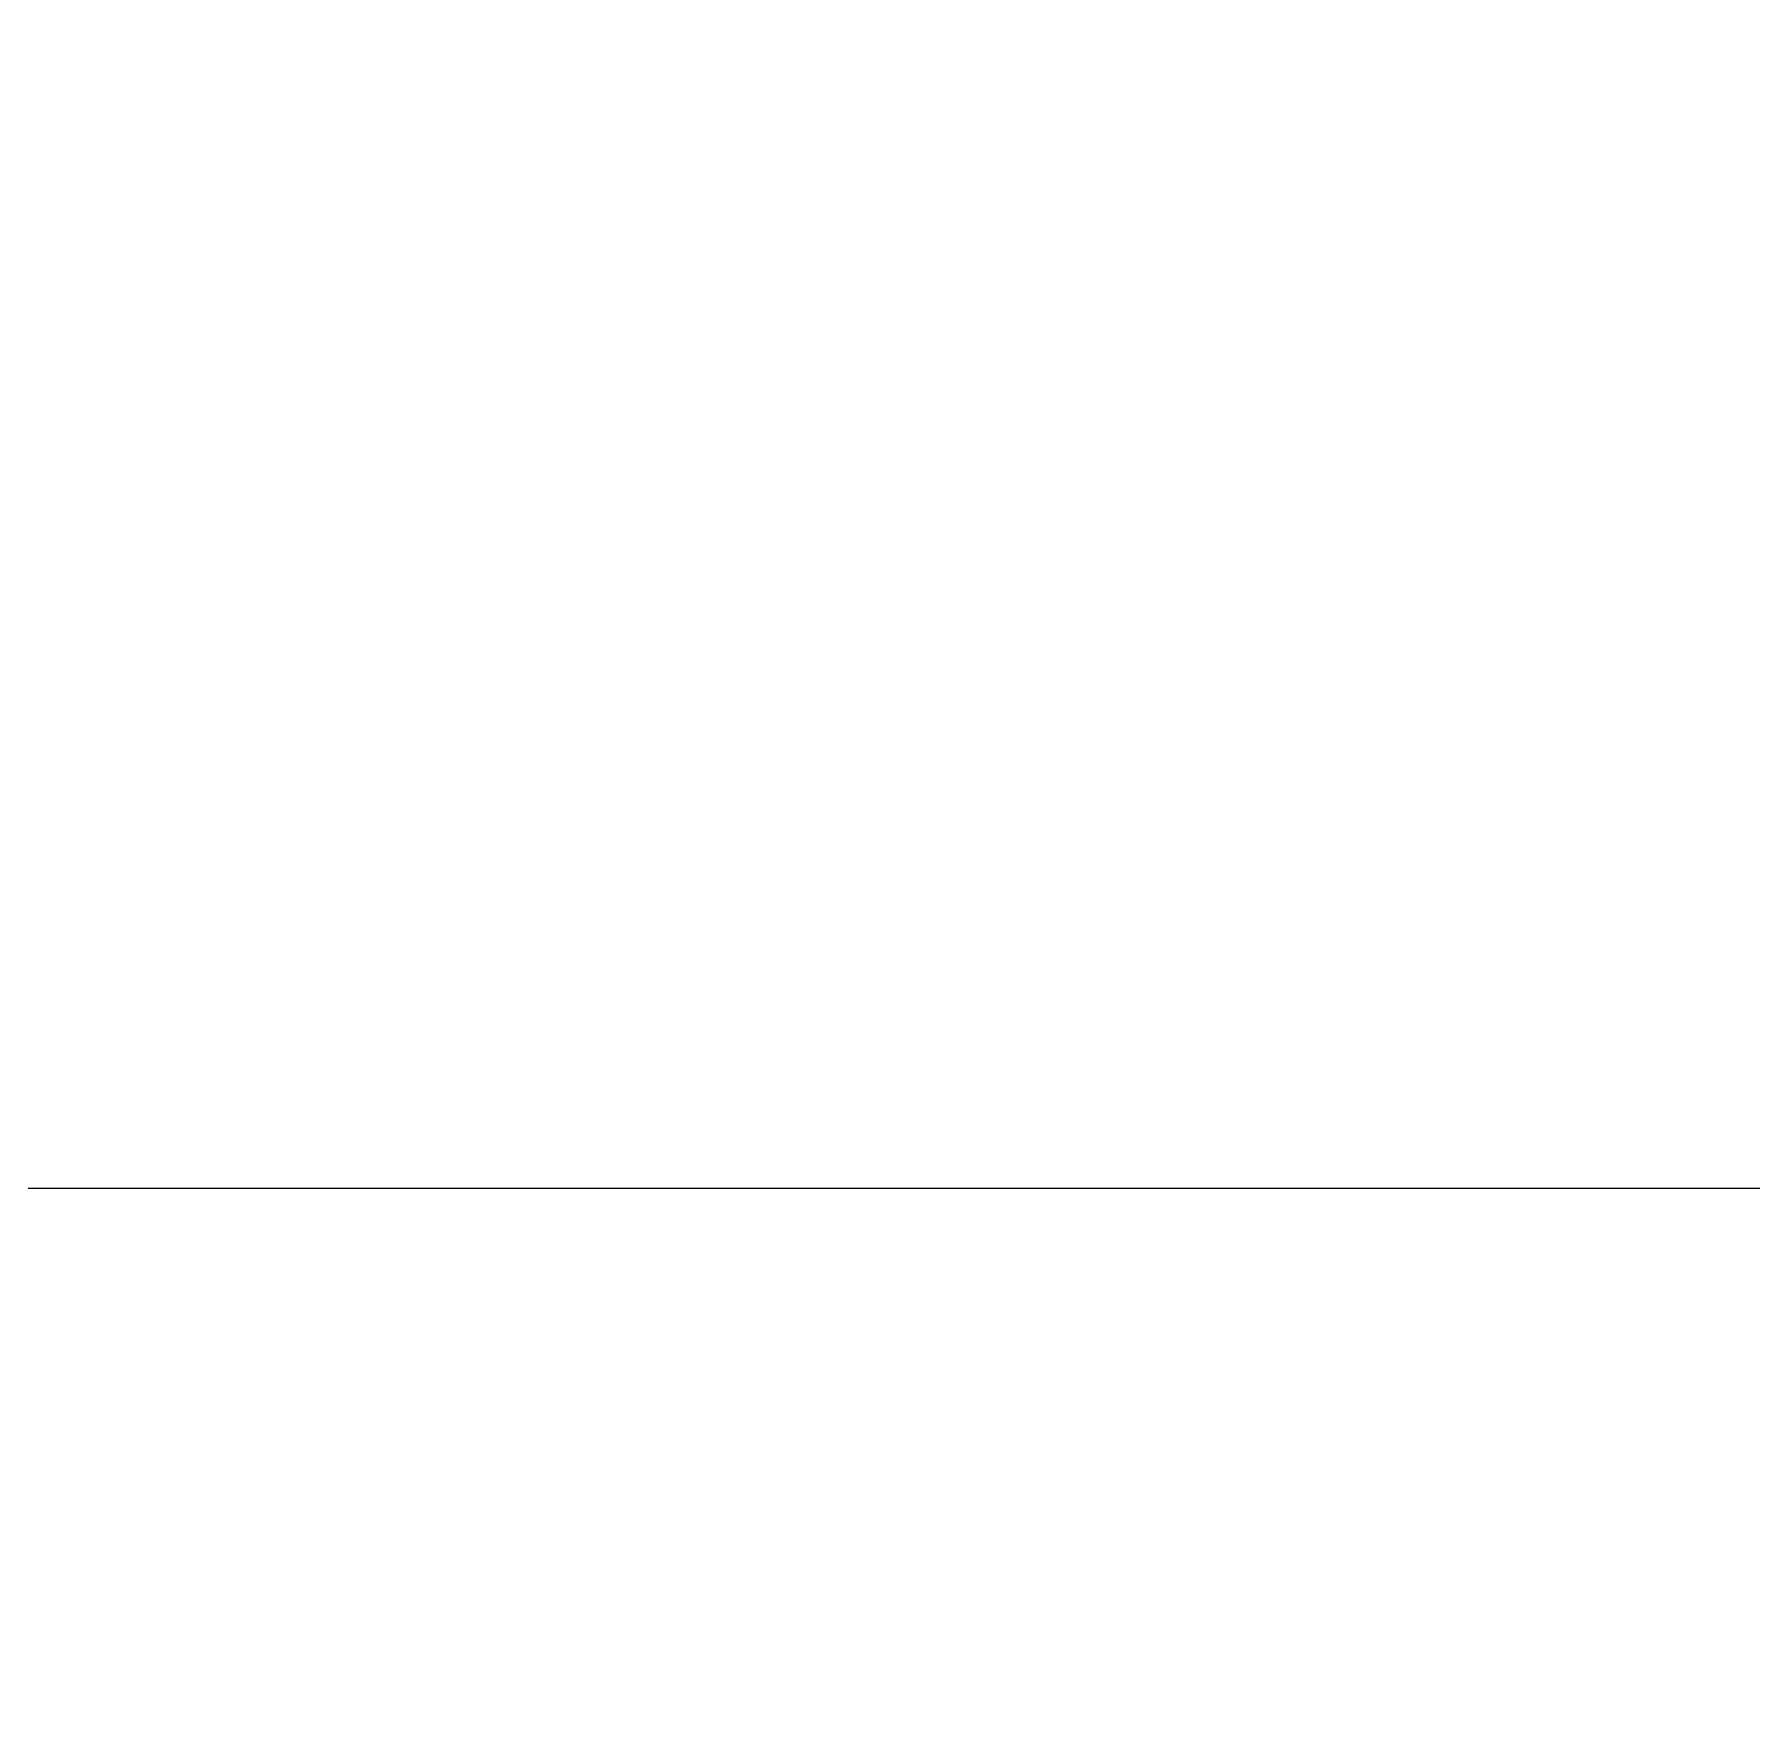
# Model space of a CAD drawing. Extents: x -38 to 2998, y -195 to 11529.
# Drawn here: x 1873.02 to 1911.69, y 6 to 43.96 of the extents above; entities that cross this region are included whole.
import ezdxf

# ---------------------------------------------------------------- set-up
doc = ezdxf.new("R2010")
doc.units = 0
doc.header["$MEASUREMENT"] = 0
doc.layers.get('0').update_dxf_attribs({"linetype": 'CONTINUOUS'})
doc.layers.add('DIMENSIONS', color=4, linetype='CONTINUOUS')
doc.dimstyles.get("Standard").update_dxf_attribs({"dimtxt": 0.18, "dimasz": 0.18, "dimexe": 0.18, "dimexo": 0.0625, "dimgap": 0.09, "dimtad": 0, "dimtih": 1, "dimtoh": 1, "dimdec": 4, "dimzin": 0, "dimtxsty": 'STANDARD', "dimcen": 0.09, "dimazin": 3, "dimtfac": 1, "dimtdec": 4, "dimtofl": 0, "dimtmove": 0, "dimatfit": 3, "dimtolj": 1, "dimtzin": 0})

# ---------------------------------------------------------------- blocks, each defined once
blk = doc.blocks.new('*D5251')
at = {"color": 1, "linetype": 'BYBLOCK'}
for points in [[(1775.733, 22.773), (1774.672, 21.712), (1767.248, 14.288), (1766.187, 13.227)], [(1946.733, 22.773), (1945.672, 21.712), (1938.248, 14.288), (1937.187, 13.227)]]:
    blk.add_solid(points, dxfattribs=at)
at = {"layer": 'DIMENSIONS', "color": 9, "linetype": 'BYBLOCK'}
for p, q in [((1770.96, 18), (1770.96, 36)), ((1941.96, 18), (1941.96, 36))]:
    blk.add_line(p, q, dxfattribs=at)
at = {"layer": 'DIMENSIONS', "color": 0, "linetype": 'BYBLOCK'}
blk.add_line((1770.96, 18), (1941.96, 18), dxfattribs=at)
at = {"layer": 'DIMENSIONS', "color": 0, "linetype": 'BYBLOCK', "insert": (1856.46, 30), "char_height": 6, "attachment_point": 5}
blk.add_mtext("\\A1; 14' -3''", dxfattribs=at)
blk = doc.blocks.new('*D5721')
at = {"color": 1, "linetype": 'BYBLOCK'}
for points in [[(1775.733, 22.773), (1774.672, 21.712), (1767.248, 14.288), (1766.187, 13.227)], [(1946.733, 22.773), (1945.672, 21.712), (1938.248, 14.288), (1937.187, 13.227)]]:
    blk.add_solid(points, dxfattribs=at)
at = {"layer": 'DIMENSIONS', "color": 9, "linetype": 'BYBLOCK'}
for p, q in [((1770.96, 18), (1770.96, 36)), ((1941.96, 18), (1941.96, 36))]:
    blk.add_line(p, q, dxfattribs=at)
at = {"layer": 'DIMENSIONS', "color": 0, "linetype": 'BYBLOCK'}
blk.add_line((1770.96, 18), (1941.96, 18), dxfattribs=at)
at = {"layer": 'DIMENSIONS', "color": 0, "linetype": 'BYBLOCK', "insert": (1856.46, 30), "char_height": 6, "attachment_point": 5}
blk.add_mtext("\\A1; 14' -3''", dxfattribs=at)
blk = doc.blocks.new('*D6191')
at = {"color": 1, "linetype": 'BYBLOCK'}
for points in [[(1775.733, 22.773), (1774.672, 21.712), (1767.248, 14.288), (1766.187, 13.227)], [(1946.733, 22.773), (1945.672, 21.712), (1938.248, 14.288), (1937.187, 13.227)]]:
    blk.add_solid(points, dxfattribs=at)
at = {"layer": 'DIMENSIONS', "color": 9, "linetype": 'BYBLOCK'}
for p, q in [((1770.96, 18), (1770.96, 36)), ((1941.96, 18), (1941.96, 36))]:
    blk.add_line(p, q, dxfattribs=at)
at = {"layer": 'DIMENSIONS', "color": 0, "linetype": 'BYBLOCK'}
blk.add_line((1770.96, 18), (1941.96, 18), dxfattribs=at)
at = {"layer": 'DIMENSIONS', "color": 0, "linetype": 'BYBLOCK', "insert": (1856.46, 30), "char_height": 6, "attachment_point": 5}
blk.add_mtext("\\A1; 14' -3''", dxfattribs=at)
blk = doc.blocks.new('*D6661')
at = {"color": 1, "linetype": 'BYBLOCK'}
for points in [[(1775.733, 22.773), (1774.672, 21.712), (1767.248, 14.288), (1766.187, 13.227)], [(1946.733, 22.773), (1945.672, 21.712), (1938.248, 14.288), (1937.187, 13.227)]]:
    blk.add_solid(points, dxfattribs=at)
at = {"layer": 'DIMENSIONS', "color": 9, "linetype": 'BYBLOCK'}
for p, q in [((1770.96, 18), (1770.96, 36)), ((1941.96, 18), (1941.96, 36))]:
    blk.add_line(p, q, dxfattribs=at)
at = {"layer": 'DIMENSIONS', "color": 0, "linetype": 'BYBLOCK'}
blk.add_line((1770.96, 18), (1941.96, 18), dxfattribs=at)
at = {"layer": 'DIMENSIONS', "color": 0, "linetype": 'BYBLOCK', "insert": (1856.46, 30), "char_height": 6, "attachment_point": 5}
blk.add_mtext("\\A1; 14' -3''", dxfattribs=at)
blk = doc.blocks.new('*D7131')
at = {"color": 1, "linetype": 'BYBLOCK'}
for points in [[(1775.733, 22.773), (1774.672, 21.712), (1767.248, 14.288), (1766.187, 13.227)], [(1946.733, 22.773), (1945.672, 21.712), (1938.248, 14.288), (1937.187, 13.227)]]:
    blk.add_solid(points, dxfattribs=at)
at = {"layer": 'DIMENSIONS', "color": 9, "linetype": 'BYBLOCK'}
for p, q in [((1770.96, 18), (1770.96, 36)), ((1941.96, 18), (1941.96, 36))]:
    blk.add_line(p, q, dxfattribs=at)
at = {"layer": 'DIMENSIONS', "color": 0, "linetype": 'BYBLOCK'}
blk.add_line((1770.96, 18), (1941.96, 18), dxfattribs=at)
at = {"layer": 'DIMENSIONS', "color": 0, "linetype": 'BYBLOCK', "insert": (1856.46, 30), "char_height": 6, "attachment_point": 5}
blk.add_mtext("\\A1; 14' -3''", dxfattribs=at)

msp = doc.modelspace()

# ---------------------------------------------------------------- dimensions: what is measured, and where the dimension line sits
at = {"layer": 'DIMENSIONS'}
for picture in ['*D5251', '*D5721', '*D6191', '*D6661', '*D7131']:
    dim = msp.add_linear_dim(base=(1941.96, 18), p1=(1770.96, 6), p2=(1941.96, 6), dimstyle='STANDARD', dxfattribs=at)
    dim.commit()
    dim.dimension.update_dxf_attribs({"geometry": picture, "text_midpoint": (1856.46, 6)})

doc.saveas('drawing.dxf')
